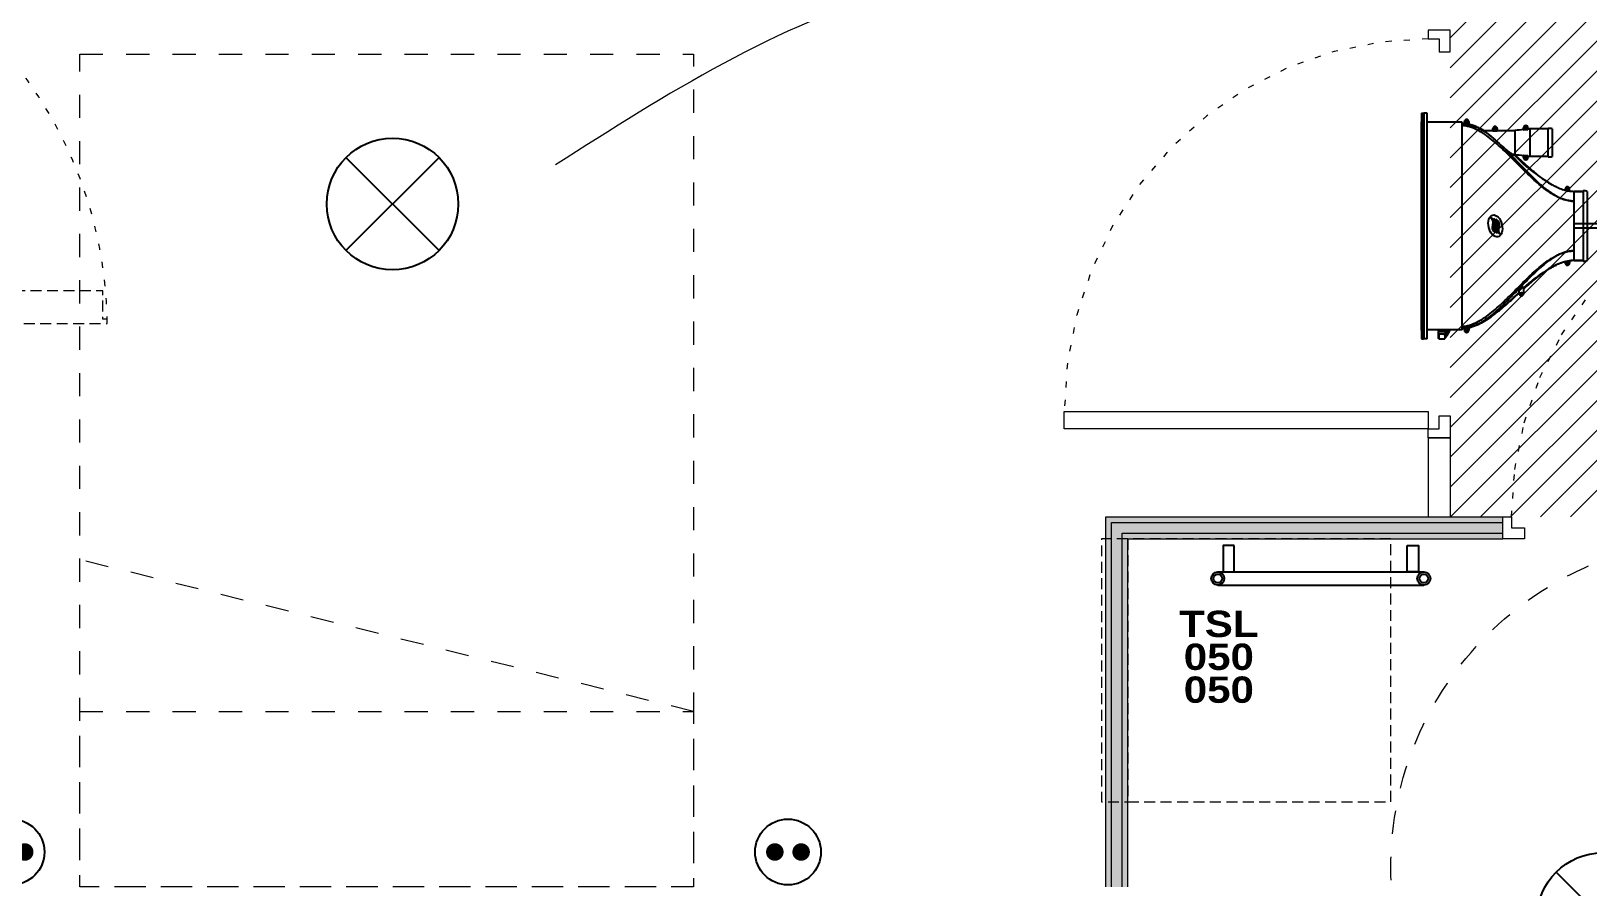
# Model space of a CAD drawing. Header units: centimetres. Extents: x 2666 to 9670, y 1889 to 5633.
# Drawn here: x 3625.8 to 3980.9, y 3542.4 to 3737.6 of the extents above; entities that cross this region are included whole.
import ezdxf

# ---------------------------------------------------------------- set-up
doc = ezdxf.new("R2010")
doc.units = ezdxf.units.CM
doc.header["$LTSCALE"] = 12.7
for name, pattern in [('Style de ligne -11', [0.694444, 0.41656, -0.277884]), ('Style de ligne -12', [0.328084, 0.109361, -0.218723]), ('Style de ligne -13', [0.295276, 0.19685, -0.098425]), ('Style de ligne -18', [0.328084, 0.109361, -0.218723]), ('Style de ligne -5', [0.41656, 0.13885, -0.27771]), ('VW-01', [0.83312, 0.41656, -0.41656])]:
    doc.linetypes.add(name, pattern=pattern)
for name, color, linetype, lineweight in [('B Faux plafonds-1', 7, 'Continuous', 5), ('B GÈnÈral', 7, 'Continuous', 5), ('B Général', 7, 'Continuous', 5), ('C ANNOTATIONS-PMR', 7, 'Style de ligne -5', 5), ('C ANNOTATIONS-prestations', 7, 'Continuous', 5), ('F REMPLISSAGE-vert clair', 7, 'Continuous', 13), ('F REMPLISSAGE-vert clair-1', 7, 'Continuous', 5), ('F REMPLISSAGE-vert foncÈ', 7, 'Continuous', 5), ('F REMPLISSAGE-vert foncé', 7, 'Continuous', 13), ('prlm-ELEC-CFO', 1, 'Continuous', 25)]:
    doc.layers.add(name, color=color, linetype=linetype, lineweight=lineweight)
doc.layers.add('prlm-CHAUFF', color=4, linetype='Continuous')
doc.layers.add('prlm-CHAUFF-CONV', color=20, linetype='Continuous')
doc.styles.add('Eurostile', font='')
doc.styles.add('Eurostile (bold)', font='')
doc.styles.add('Eurostile (italic)', font='')
doc.styles.add('prlm-chauff-rad', font='ariblk.ttf', dxfattribs={"height": 12})
doc.styles.get('Eurostile').set_extended_font_data('Eurostile')
doc.styles.get('Eurostile (bold)').set_extended_font_data('Eurostile', bold=True)
doc.styles.get('Eurostile (italic)').set_extended_font_data('Eurostile', italic=True)

# ---------------------------------------------------------------- blocks, each defined once
blk = doc.blocks.new('PF 100.208 + VR')
at = {"layer": 'B Général', "color": 7, "linetype": 'Continuous', "lineweight": 13}
for p, q in [((-50, 7), (-50, 17)), ((50, 7), (50, 17))]:
    blk.add_line(p, q, dxfattribs=at)
at = {"layer": 'B Général'}
blk.add_line((45, 9), (-45, 9), dxfattribs=at)
at = {"layer": 'B Général', "color": 7, "linetype": 'Continuous', "lineweight": 35}
for p, q in [((-50, 7), (-50, -9)), ((50, 7), (50, -9))]:
    blk.add_line(p, q, dxfattribs=at)
at = {"layer": 'B Général', "color": 7, "linetype": 'Style de ligne -13', "lineweight": 5, "flags": 128}
blk.add_lwpolyline([(47.5, 113.27), (46.5, 113.27), (46.5, 112.27), (40, 112.27), (40, 18.5), (46.5, 18.5), (46.5, 17.5), (47.5, 17.5)], close=True, dxfattribs=at)
at = {"layer": 'B Général', "color": 7, "linetype": 'Continuous', "lineweight": 5, "flags": 128}
for points in [[(-39, 15.5), (-41.5, 15.5), (-41.5, 13), (-39, 13), (-39, 10.5), (-45.5, 10.5), (-45.5, 17), (-46.5, 17), (-46.5, 18), (-39, 18)], [(39, 15.5), (41.5, 15.5), (41.5, 13), (39, 13), (39, 10.5), (45.5, 10.5), (45.5, 17), (46.5, 17), (46.5, 18), (39, 18)]]:
    blk.add_lwpolyline(points, close=True, dxfattribs=at)
at = {"layer": 'B Général', "lineweight": 5, "flags": 128}
for points in [[(-41, 18), (41, 18), (41, 15.5), (-41, 15.5)], [(-43, 10.5), (-43, 9), (-50, 9), (-50, 17), (-45.5, 17), (-45.5, 10.5)], [(-43.5, 15.5), (43.5, 15.5), (43.5, 13), (-43.5, 13)], [(43, 10.5), (43, 9), (50, 9), (50, 17), (45.5, 17), (45.5, 10.5)], [(-41, 13), (41, 13), (41, 10.5), (-41, 10.5)]]:
    blk.add_lwpolyline(points, close=True, dxfattribs=at)
at = {"layer": 'B Général', "color": 7, "linetype": 'Style de ligne -11', "lineweight": 5, "flags": 128}
blk.add_lwpolyline([(-50, 9), (50, 9), (50, -11), (-50, -11)], close=True, dxfattribs=at)
at = {"layer": 'B Général', "lineweight": 13, "flags": 128}
blk.add_lwpolyline([(-50, -9), (-50, -17), (50, -17), (50, -9)], dxfattribs=at)
at = {"layer": 'B Général'}
blk.add_circle((47, 17.5), 0.5, dxfattribs=at)
at = {"layer": 'B Général', "color": 7, "linetype": 'Style de ligne -12', "lineweight": 5}
blk.add_arc((48.78, 15.78), 97.5, 90.8973, 179.2823, dxfattribs=at)
at = {"layer": 'B Général', "insert": (-21.61, 2.65), "char_height": 7.059, "attachment_point": 1, "rotation": 360, "line_spacing_factor": 0.894142, "style": 'Eurostile'}
blk.add_mtext('PF + VR', dxfattribs=at)
at = {"layer": 'C ANNOTATIONS-prestations', "attachment_point": 1, "rotation": 360, "line_spacing_factor": 0.894142}
for s, insert, char_height, style in [('4', (-41.15, -4.77), 9.41, 'Eurostile (bold)'), ('100x208', (-21.61, -7.83), 7.059, 'Eurostile')]:
    blk.add_mtext(s, dxfattribs=dict(at, insert=insert, char_height=char_height, style=style))
blk = doc.blocks.new('xi.PTCE')
at = {"layer": 'prlm-ELEC-CFO', "color": 0}
for points in [[(-10.61, 10.61), (10.61, -10.61)], [(10.61, 10.61), (-10.61, -10.61)]]:
    blk.add_lwpolyline(points, dxfattribs=at)
at = {"layer": 'prlm-ELEC-CFO', "color": 0, "linetype": 'ByBlock'}
blk.add_circle((0, 0), 15, dxfattribs=at)
blk = doc.blocks.new('xi.PC')
at = {"color": 0, "lineweight": 5}
blk.add_wipeout([(-7.5, -7.5), (7.5, -7.5), (7.5, 7.5), (-7.5, 7.5)], dxfattribs=at).dxf.layer = 'prlm-ELEC-CFO'
at = {"layer": 'prlm-ELEC-CFO', "color": 0, "linetype": 'ByBlock', "lineweight": 5, "const_width": 2}
for points in [[(-4, 0, 1), (-2, 0, 1)], [(2, 0, 1), (4, 0, 1)]]:
    blk.add_lwpolyline(points, format="xyb", close=True, dxfattribs=at)
at = {"layer": 'prlm-ELEC-CFO', "color": 0, "linetype": 'ByBlock', "lineweight": -2}
blk.add_circle((0, 0), 7.5, dxfattribs=at)
blk = doc.blocks.new('xi.TSL-050-050')
at = {"layer": 'prlm-CHAUFF-CONV', "linetype": 'ByBlock', "lineweight": -2}
h = blk.add_hatch(color=0, dxfattribs=at)
edge = h.paths.add_edge_path()
edge.add_arc((-23.5, 7.5), 1.5, 0, 360)
edge = h.paths.add_edge_path(flags=17)
edge.add_arc((-23.5, 7.5), 1, 0, 360)
edge = h.paths.add_edge_path()
edge.add_arc((23.5, 7.5), 1.5, 0, 360)
edge = h.paths.add_edge_path(flags=17)
edge.add_arc((23.5, 7.5), 1, 0, 360)
at = {"layer": 'prlm-CHAUFF-CONV', "color": 0, "linetype": 'ByBlock', "lineweight": -2, "flags": 128}
for points in [[(23.5, 9), (-23.5, 9)], [(23.5, 6), (-23.5, 6)]]:
    blk.add_lwpolyline(points, dxfattribs=at)
at = {"layer": 'prlm-CHAUFF-CONV', "color": 0, "linetype": 'ByBlock', "lineweight": -2}
for points in [[(-19.73, 0), (-22.27, 0), (-22.27, 6), (-19.73, 6)], [(19.73, 0), (22.27, 0), (22.27, 6), (19.73, 6)]]:
    blk.add_lwpolyline(points, close=True, dxfattribs=at)
for centre, radius in [((-23.5, 7.5), 1.5), ((-23.5, 7.5), 1), ((23.5, 7.5), 1.5), ((23.5, 7.5), 1)]:
    blk.add_circle(centre, radius, dxfattribs=at)
blk = doc.blocks.new('Rond 150_PMR')
at = {"layer": 'B Général', "color": 154, "linetype": 'VW-01', "lineweight": 5, "true_color": 0x0053a6}
blk.add_circle((0, 0), 75, dxfattribs=at)
at = {"layer": 'B Général', "color": 154, "true_color": 0x0053a6, "insert": (-61.5, 0), "char_height": 7.059, "attachment_point": 5, "rotation": 90, "line_spacing_factor": 0.894142, "style": 'Eurostile (italic)'}
blk.add_mtext('Ø 150 PMR', dxfattribs=at)
blk = doc.blocks.new('Lave Linge')
at = {"layer": 'B Général', "color": 7, "linetype": 'Style de ligne -13', "lineweight": 5, "flags": 128}
blk.add_lwpolyline([(-29.47, 30), (-29.47, 36), (30.53, 36), (30.53, 30)], dxfattribs=at)
blk.add_lwpolyline([(-29.47, 30), (30.53, 30), (30.53, -30), (-29.47, -30)], close=True, dxfattribs=at)
at = {"layer": 'B Général', "color": 7, "insert": (0, 0), "char_height": 7.059, "attachment_point": 5, "line_spacing_factor": 0.894142, "style": 'Eurostile'}
blk.add_mtext('LL', dxfattribs=at)
blk = doc.blocks.new('Groupe-9-1')
at = {"layer": 'B Général', "color": 7, "linetype": 'VW-01', "lineweight": 5}
blk.add_line((70, -114.99), (-70, -80.35), dxfattribs=at)
at = {"layer": 'B Général', "linetype": 'VW-01', "flags": 128}
for points in [[(-70, 35), (70, 35), (70, -155), (-70, -155)], [(-70, -114.99), (70, -114.99), (70, -155), (-70, -155)]]:
    blk.add_lwpolyline(points, close=True, dxfattribs=at)

msp = doc.modelspace()

# ---------------------------------------------------------------- hatches: boundary and pattern name
at = {"layer": 'B Faux plafonds-1', "linetype": 'Continuous', "lineweight": 5, "true_color": 0xaaaaaa}
h = msp.add_hatch(dxfattribs=at)
h.set_pattern_fill('F_P__SOFFITE', color=253, style=0, pattern_type=2)
h.set_pattern_definition([(45, (3868.3056, 3832.6527), (-3.52778, 3.30729), [])])
h.paths.add_polyline_path([(4069.44, 3783.39), (4104.44, 3783.39), (4104.44, 3852.49), (4189.44, 3852.49), (4189.44, 3626.8), (3949.44, 3626.8), (3949.44, 3852.39), (4069.46, 3852.39)])

# ---------------------------------------------------------------- linework, layer by layer
at = {"layer": 'B GÈnÈral', "color": 9, "linetype": 'Continuous', "true_color": 0xc0dcc0}
for points in [[(3875.92, 3621.8), (3870.92, 3626.8), (3961.44, 3621.8), (3961.44, 3626.8)], [(3875.92, 3542.39), (3870.92, 3542.39), (3875.92, 3621.8), (3870.92, 3626.8)]]:
    msp.add_solid(points, dxfattribs=at)
at = {"layer": 'B Général', "linetype": 'Style de ligne -18', "lineweight": 5}
for p, q in [((3974.83, 3668.3), (3981.01, 3677.33)), ((3969.91, 3658.56), (3974.83, 3668.3)), ((3966.34, 3648.28), (3969.91, 3658.56)), ((3964.17, 3637.63), (3966.34, 3648.28)), ((3963.44, 3626.8), (3964.17, 3637.63))]:
    msp.add_line(p, q, dxfattribs=at)
at = {"layer": 'B Général', "color": 7, "linetype": 'Continuous', "lineweight": 13}
for p, q in [((3944.44, 3644.85), (3944.44, 3626.8)), ((3949.44, 3644.85), (3949.44, 3626.8))]:
    msp.add_line(p, q, dxfattribs=at)
at = {"layer": 'B Général', "color": 7, "linetype": 'Continuous', "lineweight": 5}
for p, q in [((3944.44, 3644.85), (3944.44, 3626.8)), ((3944.44, 3644.85), (3949.44, 3644.85)), ((3949.44, 3644.85), (3949.44, 3626.8))]:
    msp.add_line(p, q, dxfattribs=at)
at = {"layer": 'B Général', "color": 98, "linetype": 'Continuous', "lineweight": 13, "true_color": 0x004400}
for p, q in [((3870.92, 3626.8), (3944.44, 3626.8)), ((3870.92, 3542.39), (3870.92, 3626.8)), ((3949.44, 3626.8), (3961.44, 3626.8)), ((3961.44, 3621.8), (3961.44, 3626.8)), ((3875.92, 3621.8), (3961.44, 3621.8)), ((3875.92, 3542.39), (3875.92, 3621.8))]:
    msp.add_line(p, q, dxfattribs=at)
at = {"layer": 'B Général', "linetype": 'Style de ligne -18', "lineweight": 5, "flags": 128}
msp.add_lwpolyline([(3944.44, 3735.85), (3933.61, 3735.12), (3922.96, 3732.95), (3912.68, 3729.38), (3902.94, 3724.46), (3893.92, 3718.28), (3885.75, 3710.95), (3878.59, 3702.59), (3872.56, 3693.35), (3867.76, 3683.37), (3864.27, 3672.85), (3862.15, 3661.94), (3861.44, 3650.85)], dxfattribs=at)
at = {"layer": 'B Général', "color": 7, "linetype": 'Continuous', "lineweight": 5, "flags": 128}
for points in [[(3944.44, 3737.85), (3944.44, 3735.85), (3946.94, 3735.85), (3946.94, 3732.85), (3949.44, 3732.85), (3949.44, 3737.85), (3949.44, 3737.85), (3949.44, 3737.85), (3945.16, 3737.85), (3945.16, 3737.85)], [(3944.44, 3644.85), (3944.44, 3646.85), (3946.94, 3646.85), (3946.94, 3649.85), (3949.44, 3649.85), (3949.44, 3644.85)], [(3961.44, 3626.8), (3963.44, 3626.8), (3963.44, 3624.3), (3966.44, 3624.3), (3966.44, 3621.8), (3961.44, 3621.8), (3961.44, 3621.8), (3961.44, 3621.8), (3961.44, 3626.09), (3961.44, 3626.09)]]:
    msp.add_lwpolyline(points, close=True, dxfattribs=at)
at = {"layer": 'B Général', "flags": 128}
msp.add_lwpolyline([(3944.44, 3646.85), (3861.44, 3646.85), (3861.44, 3650.85), (3944.44, 3650.85)], close=True, dxfattribs=at)
at = {"layer": 'F REMPLISSAGE-vert clair'}
for p, q in [((3872.22, 3625.5), (3961.44, 3625.5)), ((3872.22, 3542.39), (3872.22, 3625.5)), ((3874.62, 3623.1), (3961.44, 3623.1)), ((3874.62, 3542.39), (3874.62, 3623.1))]:
    msp.add_line(p, q, dxfattribs=at)
at = {"layer": 'F REMPLISSAGE-vert clair-1', "color": 9, "linetype": 'Continuous', "true_color": 0xc0dcc0}
for points in [[(3872.22, 3625.5), (3874.62, 3623.1), (3961.44, 3625.5), (3961.44, 3623.1)], [(3872.22, 3542.39), (3874.62, 3542.39), (3872.22, 3625.5), (3874.62, 3623.1)]]:
    msp.add_solid(points, dxfattribs=at)
at = {"layer": 'F REMPLISSAGE-vert foncÈ', "color": 54, "linetype": 'Continuous', "true_color": 0x99aa00}
for points in [[(3870.92, 3626.8), (3872.22, 3625.5), (3961.44, 3626.8), (3961.44, 3625.5)], [(3870.92, 3542.39), (3872.22, 3542.39), (3870.92, 3626.8), (3872.22, 3625.5)], [(3874.62, 3623.1), (3875.92, 3621.8), (3961.44, 3623.1), (3961.44, 3621.8)], [(3874.62, 3542.39), (3875.92, 3542.39), (3874.62, 3623.1), (3875.92, 3621.8)]]:
    msp.add_solid(points, dxfattribs=at)
at = {"layer": 'F REMPLISSAGE-vert foncé', "color": 98, "linetype": 'Continuous', "lineweight": 13, "true_color": 0x004400}
for p, q in [((3870.92, 3626.8), (3961.44, 3626.8)), ((3870.92, 3542.39), (3870.92, 3626.8)), ((3875.92, 3621.8), (3961.44, 3621.8)), ((3875.92, 3542.39), (3875.92, 3621.8))]:
    msp.add_line(p, q, dxfattribs=at)
at = {"layer": 'F REMPLISSAGE-vert foncé'}
for p, q in [((3872.22, 3625.5), (3961.44, 3625.5)), ((3872.22, 3542.39), (3872.22, 3625.5)), ((3874.62, 3623.1), (3961.44, 3623.1)), ((3874.62, 3542.39), (3874.62, 3623.1))]:
    msp.add_line(p, q, dxfattribs=at)
at = {"layer": 'prlm-CHAUFF', "ltscale": 50}
for p, q in [((3942.9, 3718.91), (3943.39, 3718.91)), ((3942.9, 3718.91), (3942.9, 3667.41)), ((3943.39, 3667.41), (3943.39, 3718.91)), ((3943.39, 3718.91), (3943.47, 3718.91)), ((3944.2, 3718.91), (3943.47, 3718.91)), ((3943.47, 3718.91), (3943.47, 3667.41)), ((3944.2, 3667.41), (3944.2, 3718.91)), ((3942.9, 3716.91), (3942.9, 3669.41)), ((3942.9, 3716.91), (3942.91, 3716.91)), ((3942.91, 3716.89), (3942.9, 3716.91)), ((3942.91, 3669.41), (3942.91, 3716.91)), ((3942.92, 3716.91), (3942.92, 3669.41)), ((3942.92, 3716.91), (3942.94, 3716.91)), ((3942.94, 3716.85), (3942.92, 3716.91)), ((3942.94, 3669.41), (3942.94, 3716.91)), ((3942.97, 3716.91), (3942.97, 3669.41)), ((3942.97, 3716.91), (3943.01, 3716.91)), ((3943.01, 3716.8), (3942.97, 3716.91)), ((3943.01, 3669.41), (3943.01, 3716.91)), ((3943.04, 3716.91), (3943.04, 3669.41)), ((3943.04, 3716.91), (3943.09, 3716.91)), ((3943.09, 3716.76), (3943.04, 3716.91)), ((3943.09, 3669.41), (3943.09, 3716.91)), ((3943.14, 3716.91), (3943.14, 3669.41)), ((3943.14, 3716.91), (3943.21, 3716.91)), ((3943.21, 3716.71), (3943.14, 3716.91)), ((3943.21, 3669.41), (3943.21, 3716.91)), ((3952.2, 3716.86), (3944.2, 3716.86)), ((3952.2, 3669.46), (3952.2, 3716.86)), ((3952.62, 3716.52), (3952.7, 3716.52)), ((3952.7, 3716.52), (3952.7, 3716.96)), ((3953.05, 3716.91), (3953.05, 3717.01)), ((3953.05, 3717.01), (3953.15, 3717.01)), ((3953.15, 3716.91), (3953.05, 3716.91)), ((3953.15, 3717.12), (3953.25, 3717.12)), ((3953.15, 3717.01), (3953.15, 3717.12)), ((3953.15, 3716.81), (3953.15, 3716.91)), ((3953.25, 3716.81), (3953.15, 3716.81)), ((3953.25, 3717.12), (3953.25, 3717.01)), ((3953.25, 3717.01), (3953.36, 3717.01)), ((3953.36, 3716.91), (3953.25, 3716.91)), ((3953.25, 3716.91), (3953.25, 3716.81)), ((3953.36, 3717.01), (3953.36, 3716.91)), ((3953.7, 3716.96), (3953.7, 3716.35)), ((3957.08, 3714.96), (3959.2, 3714.96)), ((3957.08, 3714.96), (3959.2, 3714.96)), ((3959.2, 3714.81), (3959.2, 3715.36)), ((3960.2, 3714.81), (3959.2, 3714.81)), ((3959.55, 3715.41), (3959.65, 3715.41)), ((3959.55, 3715.31), (3959.55, 3715.41)), ((3959.65, 3715.31), (3959.55, 3715.31)), ((3959.65, 3715.52), (3959.75, 3715.52)), ((3959.65, 3715.41), (3959.65, 3715.52)), ((3959.65, 3715.21), (3959.65, 3715.31)), ((3959.75, 3715.21), (3959.65, 3715.21)), ((3959.75, 3715.52), (3959.75, 3715.41)), ((3959.75, 3715.41), (3959.86, 3715.41)), ((3959.86, 3715.31), (3959.75, 3715.31)), ((3959.75, 3715.31), (3959.75, 3715.21)), ((3959.86, 3715.41), (3959.86, 3715.31)), ((3960.2, 3715.36), (3960.2, 3714.81)), ((3960.2, 3714.96), (3964.2, 3714.96)), ((3960.2, 3714.96), (3964.2, 3714.96)), ((3964.2, 3714.96), (3964.2, 3709.36)), ((3966.2, 3715.01), (3966.2, 3715.56)), ((3966.26, 3715.01), (3966.2, 3715.01)), ((3967.2, 3715.13), (3966.26, 3715.01)), ((3966.55, 3715.51), (3966.55, 3715.61)), ((3966.55, 3715.61), (3966.65, 3715.61)), ((3966.65, 3715.51), (3966.55, 3715.51)), ((3966.65, 3715.72), (3966.75, 3715.72)), ((3966.65, 3715.61), (3966.65, 3715.72)), ((3966.65, 3715.41), (3966.65, 3715.51)), ((3966.75, 3715.41), (3966.65, 3715.41)), ((3966.75, 3715.72), (3966.75, 3715.61)), ((3966.75, 3715.61), (3966.86, 3715.61)), ((3966.75, 3715.51), (3966.75, 3715.41)), ((3966.86, 3715.51), (3966.75, 3715.51)), ((3966.86, 3715.61), (3966.86, 3715.51)), ((3967.2, 3715.56), (3967.2, 3715.13)), ((3967.7, 3709.01), (3967.7, 3715.31)), ((3971.8, 3715.31), (3967.7, 3715.31)), ((3971.8, 3715.31), (3967.7, 3715.31)), ((3971.8, 3708.91), (3971.8, 3715.41)), ((3972.7, 3715.31), (3972.7, 3709.01)), ((3964.05, 3709.36), (3964.2, 3709.36)), ((3964.05, 3709.36), (3966.2, 3707.29)), ((3966.2, 3707.29), (3964.05, 3709.36)), ((3964.05, 3709.36), (3964.2, 3709.36)), ((3966.2, 3709.31), (3966.26, 3709.31)), ((3966.2, 3708.76), (3966.2, 3709.31)), ((3966.26, 3709.31), (3967.2, 3709.2)), ((3966.55, 3708.71), (3966.55, 3708.81)), ((3966.55, 3708.81), (3966.65, 3708.81)), ((3966.65, 3708.71), (3966.55, 3708.71)), ((3966.65, 3708.92), (3966.75, 3708.92)), ((3966.65, 3708.81), (3966.65, 3708.92)), ((3966.65, 3708.61), (3966.65, 3708.71)), ((3966.75, 3708.61), (3966.65, 3708.61)), ((3966.75, 3708.92), (3966.75, 3708.81)), ((3966.75, 3708.81), (3966.86, 3708.81)), ((3966.86, 3708.71), (3966.75, 3708.71)), ((3966.75, 3708.71), (3966.75, 3708.61)), ((3966.86, 3708.81), (3966.86, 3708.71)), ((3967.2, 3709.2), (3967.2, 3708.76)), ((3971.8, 3709.01), (3967.7, 3709.01)), ((3971.8, 3709.01), (3967.7, 3709.01)), ((3972.68, 3702.57), (3972.68, 3702.57)), ((3975.7, 3701.62), (3975.7, 3701.32)), ((3975.7, 3701.32), (3976.38, 3701.12)), ((3976.05, 3701.57), (3976.05, 3701.67)), ((3976.05, 3701.67), (3976.15, 3701.67)), ((3976.15, 3701.57), (3976.05, 3701.57)), ((3976.15, 3701.78), (3976.25, 3701.78)), ((3976.15, 3701.67), (3976.15, 3701.78)), ((3976.15, 3701.46), (3976.15, 3701.57)), ((3976.25, 3701.46), (3976.15, 3701.46)), ((3976.25, 3701.78), (3976.25, 3701.67)), ((3976.25, 3701.67), (3976.36, 3701.67)), ((3976.25, 3701.57), (3976.25, 3701.46)), ((3976.36, 3701.57), (3976.25, 3701.57)), ((3976.36, 3701.67), (3976.36, 3701.57)), ((3976.7, 3701.07), (3976.38, 3701.12)), ((3976.7, 3701.07), (3976.7, 3701.62)), ((3977.7, 3698.83), (3977.7, 3701.06)), ((3979.8, 3701.06), (3977.7, 3701.06)), ((3977.7, 3701.06), (3979.8, 3701.06)), ((3979.8, 3701.16), (3979.8, 3685.16)), ((3980.7, 3701.06), (3980.7, 3685.26)), ((3977.7, 3687.49), (3977.7, 3698.83)), ((4056.64, 3693.66), (3977.7, 3693.66)), ((4056.22, 3692.66), (3977.7, 3692.66)), ((3976.38, 3685.21), (3976.7, 3685.26)), ((3976.7, 3685.26), (3976.7, 3684.7)), ((3977.7, 3685.26), (3977.7, 3687.49)), ((3979.8, 3685.26), (3977.7, 3685.26)), ((3977.7, 3685.26), (3979.8, 3685.26)), ((3972.68, 3683.76), (3972.68, 3683.78)), ((3973.22, 3684.04), (3973.22, 3684.08)), ((3975.7, 3685), (3976.38, 3685.21)), ((3975.7, 3684.7), (3975.7, 3685)), ((3976.05, 3684.65), (3976.05, 3684.75)), ((3976.05, 3684.75), (3976.15, 3684.75)), ((3976.15, 3684.65), (3976.05, 3684.65)), ((3976.15, 3684.86), (3976.25, 3684.86)), ((3976.15, 3684.75), (3976.15, 3684.86)), ((3976.15, 3684.55), (3976.15, 3684.65)), ((3976.25, 3684.55), (3976.15, 3684.55)), ((3976.25, 3684.86), (3976.25, 3684.75)), ((3976.25, 3684.75), (3976.36, 3684.75)), ((3976.25, 3684.65), (3976.25, 3684.55)), ((3976.36, 3684.65), (3976.25, 3684.65)), ((3976.36, 3684.75), (3976.36, 3684.65)), ((3965.2, 3678.34), (3966.2, 3679.34)), ((3965.2, 3677.72), (3965.2, 3678.34)), ((3966.2, 3679.34), (3966.2, 3677.72)), ((3965.55, 3677.67), (3965.55, 3677.77)), ((3965.55, 3677.77), (3965.65, 3677.77)), ((3965.65, 3677.67), (3965.55, 3677.67)), ((3965.65, 3677.88), (3965.75, 3677.88)), ((3965.65, 3677.77), (3965.65, 3677.88)), ((3965.65, 3677.57), (3965.65, 3677.67)), ((3965.75, 3677.57), (3965.65, 3677.57)), ((3965.75, 3677.88), (3965.75, 3677.77)), ((3965.75, 3677.77), (3965.86, 3677.77)), ((3965.86, 3677.67), (3965.75, 3677.67)), ((3965.75, 3677.67), (3965.75, 3677.57)), ((3965.86, 3677.77), (3965.86, 3677.67)), ((3942.9, 3669.41), (3942.91, 3669.43)), ((3942.91, 3669.41), (3942.9, 3669.41)), ((3942.92, 3669.41), (3942.94, 3669.48)), ((3942.94, 3669.41), (3942.92, 3669.41)), ((3942.97, 3669.41), (3943.01, 3669.52)), ((3943.01, 3669.41), (3942.97, 3669.41)), ((3943.04, 3669.41), (3943.09, 3669.57)), ((3943.09, 3669.41), (3943.04, 3669.41)), ((3943.14, 3669.41), (3943.21, 3669.61)), ((3943.21, 3669.41), (3943.14, 3669.41)), ((3952.2, 3669.46), (3944.2, 3669.46)), ((3946.8, 3669.37), (3946.71, 3669.28)), ((3946.71, 3669.28), (3946.8, 3669.19)), ((3946.8, 3669.12), (3946.71, 3669.03)), ((3946.71, 3669.03), (3946.8, 3668.94)), ((3946.77, 3668.98), (3946.71, 3668.93)), ((3946.71, 3668.93), (3946.78, 3668.86)), ((3946.8, 3668.89), (3946.71, 3668.8)), ((3946.71, 3668.8), (3946.8, 3668.71)), ((3946.77, 3668.74), (3946.71, 3668.68)), ((3946.71, 3668.68), (3946.79, 3668.61)), ((3946.8, 3668.62), (3946.71, 3668.53)), ((3946.71, 3668.53), (3946.8, 3668.44)), ((3946.78, 3668.46), (3946.71, 3668.39)), ((3946.8, 3668.44), (3946.71, 3668.35)), ((3946.71, 3668.39), (3946.74, 3668.37)), ((3946.71, 3668.35), (3946.8, 3668.26)), ((3946.8, 3668.26), (3946.71, 3668.18)), ((3946.71, 3668.18), (3946.8, 3668.09)), ((3946.75, 3668.15), (3946.71, 3668.11)), ((3946.79, 3668.11), (3946.71, 3668.03)), ((3946.71, 3668.11), (3946.75, 3668.07)), ((3946.71, 3668.03), (3946.8, 3667.94)), ((3946.78, 3667.97), (3946.71, 3667.91)), ((3946.71, 3667.91), (3946.8, 3667.82)), ((3946.73, 3667.89), (3946.71, 3667.87)), ((3946.71, 3667.87), (3946.75, 3667.84)), ((3946.77, 3667.86), (3946.71, 3667.8)), ((3946.71, 3667.8), (3946.8, 3667.71)), ((3946.76, 3667.76), (3946.71, 3667.72)), ((3946.71, 3667.72), (3946.8, 3667.63)), ((3946.74, 3667.69), (3946.71, 3667.65)), ((3946.71, 3667.65), (3946.8, 3667.56)), ((3946.73, 3667.63), (3946.71, 3667.61)), ((3946.71, 3667.61), (3946.8, 3667.52)), ((3946.77, 3669.46), (3946.8, 3669.43)), ((3946.8, 3669.46), (3946.8, 3669.1)), ((3946.8, 3669.1), (3948.62, 3669.1)), ((3946.8, 3668.53), (3946.8, 3669.1)), ((3946.8, 3668.53), (3946.8, 3668.52)), ((3946.8, 3667.5), (3946.8, 3668.53)), ((3946.8, 3668.52), (3948.24, 3668.52)), ((3946.85, 3668.45), (3946.8, 3668.52)), ((3946.8, 3667.5), (3946.8, 3667.5)), ((3946.85, 3667.45), (3946.8, 3667.5)), ((3946.85, 3668.45), (3946.85, 3667.45)), ((3948.22, 3668.45), (3946.85, 3668.45)), ((3948.24, 3668.52), (3948.22, 3668.45)), ((3948.24, 3668.52), (3948.62, 3669.1)), ((3948.44, 3668.63), (3948.66, 3668.96)), ((3948.66, 3668.11), (3948.44, 3667.77)), ((3948.45, 3668.15), (3948.64, 3668.15)), ((3948.63, 3668.14), (3948.45, 3668.14)), ((3948.46, 3667.88), (3948.63, 3668.14)), ((3948.99, 3668.75), (3948.53, 3668.75)), ((3948.56, 3668.81), (3949.06, 3668.81)), ((3948.62, 3669.1), (3948.86, 3669.46)), ((3948.63, 3668.14), (3948.64, 3668.15)), ((3948.66, 3668.11), (3948.63, 3668.14)), ((3948.64, 3668.15), (3948.99, 3668.75)), ((3948.67, 3668.12), (3948.64, 3668.15)), ((3948.66, 3668.96), (3948.67, 3668.98)), ((3948.67, 3668.12), (3948.66, 3668.11)), ((3948.67, 3668.98), (3949.01, 3669.46)), ((3949.03, 3668.73), (3948.67, 3668.12)), ((3948.99, 3668.75), (3949.03, 3668.73)), ((3949.06, 3668.81), (3949.05, 3668.81)), ((3949.06, 3668.81), (3949.1, 3668.83)), ((3952.62, 3669.8), (3952.7, 3669.8)), ((3952.7, 3669.36), (3952.7, 3669.81)), ((3953.05, 3669.31), (3953.05, 3669.41)), ((3953.05, 3669.41), (3953.15, 3669.41)), ((3953.15, 3669.31), (3953.05, 3669.31)), ((3953.15, 3669.52), (3953.25, 3669.52)), ((3953.15, 3669.41), (3953.15, 3669.52)), ((3953.15, 3669.21), (3953.15, 3669.31)), ((3953.25, 3669.21), (3953.15, 3669.21)), ((3953.25, 3669.52), (3953.25, 3669.41)), ((3953.25, 3669.41), (3953.36, 3669.41)), ((3953.36, 3669.31), (3953.25, 3669.31)), ((3953.25, 3669.31), (3953.25, 3669.21)), ((3953.36, 3669.41), (3953.36, 3669.31)), ((3953.7, 3669.98), (3953.7, 3669.36)), ((3942.9, 3667.41), (3943.39, 3667.41)), ((3943.47, 3667.41), (3943.39, 3667.41)), ((3944.2, 3667.41), (3943.47, 3667.41)), ((3946.85, 3667.45), (3948.22, 3667.45))]:
    msp.add_line(p, q, dxfattribs=at)
for centre, radius in [((3953.2, 3716.96), 0.3), ((3953.2, 3716.96), 0.25), ((3959.7, 3715.36), 0.3), ((3959.7, 3715.36), 0.25), ((3966.7, 3715.56), 0.3), ((3966.7, 3715.56), 0.25), ((3966.7, 3708.76), 0.3), ((3966.7, 3708.76), 0.25), ((3976.2, 3701.62), 0.3), ((3976.2, 3701.62), 0.25), ((3976.2, 3684.7), 0.3), ((3976.2, 3684.7), 0.25), ((3965.7, 3677.72), 0.3), ((3965.7, 3677.72), 0.25), ((3953.2, 3669.36), 0.3), ((3953.2, 3669.36), 0.25)]:
    msp.add_circle(centre, radius, dxfattribs=at)
for centre, radius, start, end in [((3953.2, 3716.96), 0.5, 0, 180), ((3950.84, 3704.58), 12.12, 73.7263, 76.3852), ((3943.43, 3695.65), 23.65, 46.4099, 54.7501), ((3959.7, 3715.36), 0.5, 0, 180), ((3966.7, 3715.56), 0.5, 0, 180), ((3972.04, 3713.43), 2, 70.5755, 96.7441), ((3972.04, 3713.43), 2, 70.5755, 96.7441), ((3984.25, 3737.91), 35.1, 225.7111, 229.5265), ((3966.7, 3708.76), 0.5, 180, 0), ((3974.3, 3715.67), 11.66, 225.9701, 230.4245), ((3974.53, 3715.92), 11.99, 226.0326, 230.3619), ((3992.27, 3736.3), 39, 229.3887, 239.86), ((3992.26, 3736.3), 39, 229.3887, 239.8601), ((3972.04, 3710.9), 2, 263.2559, 289.4245), ((3972.04, 3710.9), 2, 263.2559, 289.4245), ((3982.37, 3720.08), 20.01, 241.0483, 242.7983), ((3982.37, 3720.08), 20.01, 241.0482, 242.7982), ((3978.67, 3712.68), 11.74, 242.3321, 255.441), ((3978.53, 3712.32), 11.35, 242.1374, 255.6929), ((3976.2, 3701.62), 0.5, 0, 180), ((3977.71, 3708.83), 7.77, 262.5456, 269.9423), ((3977.71, 3708.88), 7.82, 262.5763, 269.9264), ((3977.69, 3708.23), 7.17, 262.0923, 263.5448), ((3977.69, 3708.23), 7.17, 263.9053, 270.1157), ((3980.04, 3699.18), 2, 70.5755, 96.7441), ((3980.04, 3699.18), 2, 70.5755, 96.7441), ((3977.69, 3678.05), 7.25, 89.9215, 97.8382), ((3977.71, 3677.49), 7.77, 90.0577, 97.4544), ((3977.71, 3677.44), 7.82, 90.0736, 97.4237), ((3980.04, 3687.15), 2, 263.2559, 289.4245), ((3980.04, 3687.15), 2, 263.2559, 289.4245), ((3992.26, 3650.03), 39, 120.1399, 130.6113), ((3992.27, 3650.03), 39, 122.5506, 130.6113), ((3979.18, 3672.06), 13.43, 102.9954, 126.0824), ((3982.37, 3666.24), 20.01, 117.2018, 118.9518), ((3978.53, 3674.01), 11.35, 104.4106, 117.8626), ((3976.2, 3684.7), 0.5, 180, 0), ((3974.3, 3670.65), 11.66, 129.5755, 134.0299), ((3974.53, 3670.4), 11.99, 129.6381, 133.9674), ((3965.7, 3677.72), 0.5, 180, 0), ((3938.17, 3674.88), 12.5, 323.7494, 325.0637), ((3949.12, 3667.28), 0.836, 144.1326, 149.2425), ((3949.31, 3668.44), 0.448, 124.6713, 135.4982), ((3949.66, 3668.41), 0.703, 143.033, 152.9325), ((3938.17, 3674.88), 12.5, 331.3177, 331.5903), ((3937.32, 3675.4), 13.43, 332.115, 333.7632), ((3936.97, 3675.52), 13.85, 331.9182, 334.0515), ((3953.2, 3669.36), 0.5, 180, 0)]:
    msp.add_arc(centre, radius, start, end, dxfattribs=at)
msp.add_ellipse((3959.75, 3693.16), major_axis=(0.57, -2.49), ratio=0.600775, dxfattribs=at)
for points, knots in [([(3952.2, 3716.56), (3952.48, 3716.54), (3952.76, 3716.51), (3953.39, 3716.41), (3953.75, 3716.33), (3954.81, 3716), (3955.49, 3715.7), (3956.8, 3714.99), (3957.42, 3714.58), (3958.61, 3713.72), (3959.18, 3713.26), (3959.74, 3712.78)], [0.0331631, 0.0331631, 0.0331631, 0.0331631, 0.125, 0.125, 0.25, 0.25, 0.5, 0.5, 0.75, 0.75, 1, 1, 1, 1]), ([(3977.7, 3698.83), (3977.53, 3698.83), (3977.36, 3698.84), (3977.02, 3698.87), (3976.85, 3698.88), (3976.35, 3698.96), (3976.02, 3699.03), (3975.36, 3699.21), (3975.04, 3699.32), (3974.41, 3699.57), (3974.1, 3699.71), (3973.2, 3700.16), (3972.64, 3700.51), (3971.54, 3701.24), (3971.01, 3701.63), (3969.47, 3702.85), (3968.5, 3703.73), (3966.59, 3705.55), (3965.66, 3706.48), (3963.8, 3708.35), (3962.88, 3709.28), (3960.98, 3711.11), (3960.01, 3712), (3958.48, 3713.24), (3957.95, 3713.64), (3957.14, 3714.19), (3956.86, 3714.37), (3956.3, 3714.72), (3956.01, 3714.88), (3955.12, 3715.33), (3954.51, 3715.59), (3953.56, 3715.86), (3953.24, 3715.93), (3952.68, 3716.02), (3952.44, 3716.04), (3952.2, 3716.06)], [0, 0, 0, 0, 0.015625, 0.015625, 0.03125, 0.03125, 0.0625, 0.0625, 0.09375, 0.09375, 0.125, 0.125, 0.1875, 0.1875, 0.25, 0.25, 0.375, 0.375, 0.5, 0.5, 0.625, 0.625, 0.75, 0.75, 0.8125, 0.8125, 0.84375, 0.84375, 0.875, 0.875, 0.9375, 0.9375, 0.96875, 0.96875, 0.9907189, 0.9907189, 0.9907189, 0.9907189]), ([(3953.7, 3716.35), (3954, 3716.28), (3954.29, 3716.2), (3954.73, 3716.06), (3954.88, 3716.01), (3955.16, 3715.9), (3955.31, 3715.84), (3955.73, 3715.66), (3956.01, 3715.53), (3956.55, 3715.26), (3956.82, 3715.11), (3957.08, 3714.96)], [0, 0, 0, 0, 0.25, 0.25, 0.375, 0.375, 0.5, 0.5, 0.75, 0.75, 1, 1, 1, 1]), ([(3957.08, 3714.96), (3956.8, 3715.12), (3956.52, 3715.28), (3955.94, 3715.56), (3955.65, 3715.7), (3955.05, 3715.94), (3954.75, 3716.05), (3954.37, 3716.17), (3954.3, 3716.19), (3954.23, 3716.21)], [0, 0, 0, 0, 0.25, 0.25, 0.5, 0.5, 0.75, 0.75, 0.8062429, 0.8062429, 0.8062429, 0.8062429]), ([(3961.46, 3711.2), (3962.71, 3710.01), (3963.91, 3708.76), (3966.3, 3706.26), (3967.5, 3705.01), (3969.37, 3703.23), (3970.01, 3702.65), (3971.34, 3701.55), (3972.02, 3701.03), (3973.11, 3700.32), (3973.49, 3700.09), (3974.27, 3699.68), (3974.68, 3699.5), (3975.51, 3699.18), (3975.94, 3699.06), (3976.59, 3698.92), (3976.82, 3698.89), (3977.15, 3698.86), (3977.26, 3698.85), (3977.48, 3698.84), (3977.59, 3698.83), (3977.7, 3698.83)], [0, 0, 0, 0, 0.25, 0.25, 0.5, 0.5, 0.625, 0.625, 0.75, 0.75, 0.8125, 0.8125, 0.875, 0.875, 0.9375, 0.9375, 0.96875, 0.96875, 0.984375, 0.984375, 1, 1, 1, 1]), ([(3961.46, 3711.2), (3961.73, 3710.97), (3961.99, 3710.75), (3962.5, 3710.33), (3962.75, 3710.14), (3963.23, 3709.8), (3963.45, 3709.65), (3963.74, 3709.49), (3963.82, 3709.44), (3963.96, 3709.38), (3964.01, 3709.36), (3964.05, 3709.36)], [0, 0, 0, 0, 0.25, 0.25, 0.5, 0.5, 0.75, 0.75, 0.875, 0.875, 1, 1, 1, 1]), ([(3973.66, 3702.06), (3973.32, 3702.22), (3972.61, 3702.59), (3971.56, 3703.24), (3970.47, 3703.99), (3969.39, 3704.82), (3968.31, 3705.7), (3967.02, 3706.81), (3965.66, 3708.02), (3964.64, 3708.97), (3964.2, 3709.36)], [0.1568082, 0.1568082, 0.1568082, 0.1568082, 0.2305418, 0.3149874, 0.4025619, 0.4929385, 0.5856877, 0.6803551, 0.8317746, 0.9509578, 0.9509578, 0.9509578, 0.9509578]), ([(3958.83, 3695.1), (3959.55, 3694.38), (3959.64, 3694), (3959.6, 3693.61), (3959.54, 3693), (3959.13, 3692.35), (3959.71, 3691.62)], [0, 0, 0, 0, 0.389075, 0.389075, 0.389075, 1, 1, 1, 1]), ([(3959.87, 3694.79), (3960.59, 3694.06), (3960.69, 3693.69), (3960.65, 3693.3), (3960.58, 3692.69), (3960.18, 3692.04), (3960.76, 3691.31)], [0, 0, 0, 0, 0.389075, 0.389075, 0.389075, 1, 1, 1, 1]), ([(3977.7, 3687.49), (3977.53, 3687.49), (3977.36, 3687.48), (3977.02, 3687.46), (3976.85, 3687.44), (3976.34, 3687.36), (3976, 3687.28), (3975.35, 3687.08), (3975.02, 3686.96), (3974.39, 3686.7), (3974.09, 3686.55), (3973.19, 3686.06), (3972.62, 3685.7), (3971.54, 3684.93), (3971.02, 3684.52), (3969.5, 3683.23), (3968.54, 3682.32), (3966.66, 3680.44), (3965.74, 3679.48), (3963.89, 3677.55), (3962.97, 3676.6), (3961.07, 3674.73), (3960.1, 3673.83), (3958.56, 3672.57), (3958.03, 3672.17), (3957.2, 3671.61), (3956.92, 3671.43), (3956.35, 3671.09), (3956.05, 3670.92), (3955.15, 3670.47), (3954.54, 3670.22), (3953.58, 3669.96), (3953.25, 3669.89), (3952.68, 3669.8), (3952.44, 3669.78), (3952.2, 3669.77)], [0, 0, 0, 0, 0.015625, 0.015625, 0.03125, 0.03125, 0.0625, 0.0625, 0.09375, 0.09375, 0.125, 0.125, 0.1875, 0.1875, 0.25, 0.25, 0.375, 0.375, 0.5, 0.5, 0.625, 0.625, 0.75, 0.75, 0.8125, 0.8125, 0.84375, 0.84375, 0.875, 0.875, 0.9375, 0.9375, 0.96875, 0.96875, 0.9908046, 0.9908046, 0.9908046, 0.9908046]), ([(3952.2, 3670.27), (3952.44, 3670.28), (3952.68, 3670.3), (3953.24, 3670.39), (3953.56, 3670.46), (3954.51, 3670.74), (3955.12, 3670.99), (3956.01, 3671.45), (3956.3, 3671.61), (3956.86, 3671.95), (3957.14, 3672.13), (3957.95, 3672.69), (3958.48, 3673.09), (3960.01, 3674.32), (3960.98, 3675.21), (3962.88, 3677.04), (3963.8, 3677.98), (3965.66, 3679.85), (3966.59, 3680.78), (3968.5, 3682.59), (3969.47, 3683.47), (3971.01, 3684.69), (3971.54, 3685.09), (3972.64, 3685.82), (3973.2, 3686.16), (3974.11, 3686.61), (3974.42, 3686.75), (3975.05, 3687), (3975.37, 3687.11), (3976.02, 3687.3), (3976.35, 3687.37), (3976.86, 3687.44), (3977.03, 3687.46), (3977.36, 3687.49), (3977.53, 3687.49), (3977.7, 3687.49)], [0.0092808, 0.0092808, 0.0092808, 0.0092808, 0.03125, 0.03125, 0.0625, 0.0625, 0.125, 0.125, 0.15625, 0.15625, 0.1875, 0.1875, 0.25, 0.25, 0.375, 0.375, 0.5, 0.5, 0.625, 0.625, 0.75, 0.75, 0.8125, 0.8125, 0.875, 0.875, 0.90625, 0.90625, 0.9375, 0.9375, 0.96875, 0.96875, 0.984375, 0.984375, 1, 1, 1, 1]), ([(3966.2, 3678.78), (3966.56, 3679.1), (3967.34, 3679.8), (3968.56, 3680.84), (3969.74, 3681.79), (3970.82, 3682.58), (3971.79, 3683.23), (3972.73, 3683.79), (3973.35, 3684.11), (3973.64, 3684.25)], [0.5730592, 0.5730592, 0.5730592, 0.5730592, 0.626259, 0.6884084, 0.7489718, 0.7930827, 0.8358988, 0.8773199, 0.9123747, 0.9123747, 0.9123747, 0.9123747]), ([(3953.7, 3669.97), (3953.99, 3670.04), (3954.28, 3670.12), (3954.84, 3670.3), (3955.12, 3670.41), (3955.95, 3670.75), (3956.47, 3671.02), (3957.5, 3671.6), (3958, 3671.92), (3958.98, 3672.59), (3959.45, 3672.95), (3960.85, 3674.05), (3961.74, 3674.83), (3963.49, 3676.43), (3964.35, 3677.25), (3965.2, 3678.07)], [0, 0, 0, 0, 0.0625, 0.0625, 0.125, 0.125, 0.25, 0.25, 0.375, 0.375, 0.5, 0.5, 0.75, 0.75, 1, 1, 1, 1]), ([(3957.75, 3671.76), (3957.91, 3671.86), (3958.4, 3672.18), (3959.22, 3672.76), (3960.19, 3673.5), (3961.16, 3674.29), (3962.24, 3675.21), (3963.42, 3676.26), (3964.44, 3677.19), (3965.04, 3677.73), (3965.2, 3677.88)], [0.1694223, 0.1694223, 0.1694223, 0.1694223, 0.1906001, 0.2339285, 0.2787061, 0.3247019, 0.3716424, 0.4351709, 0.4991397, 0.523565, 0.523565, 0.523565, 0.523565]), ([(3948.22, 3667.45), (3948.24, 3667.47), (3948.27, 3667.51), (3948.3, 3667.61), (3948.3, 3667.68), (3948.3, 3667.81), (3948.3, 3667.85), (3948.29, 3667.95), (3948.29, 3668.01), (3948.27, 3668.18), (3948.24, 3668.31), (3948.22, 3668.45)], [0, 0, 0, 0, 0.25, 0.25, 0.5, 0.5, 0.625, 0.625, 0.75, 0.75, 1, 1, 1, 1]), ([(3948.4, 3668.51), (3948.4, 3668.52), (3948.4, 3668.52), (3948.4, 3668.52), (3948.4, 3668.53), (3948.4, 3668.54), (3948.41, 3668.54), (3948.41, 3668.55), (3948.41, 3668.56), (3948.41, 3668.57), (3948.42, 3668.59), (3948.43, 3668.61), (3948.44, 3668.62), (3948.44, 3668.63)], [0, 0, 0, 0, 0.061789, 0.122374, 0.182441, 0.242697, 0.303842, 0.366548, 0.43144, 0.49908, 0.668346, 0.832646, 1, 1, 1, 1]), ([(3948.41, 3667.72), (3948.41, 3667.72), (3948.42, 3667.73), (3948.42, 3667.74), (3948.43, 3667.75), (3948.44, 3667.76), (3948.44, 3667.78), (3948.44, 3667.79), (3948.45, 3667.81), (3948.45, 3667.82), (3948.46, 3667.84), (3948.46, 3667.86), (3948.46, 3667.88), (3948.46, 3667.9), (3948.46, 3667.92), (3948.46, 3667.94), (3948.47, 3667.96), (3948.47, 3667.99), (3948.46, 3668.03), (3948.46, 3668.08), (3948.46, 3668.13), (3948.45, 3668.19), (3948.45, 3668.25), (3948.44, 3668.31), (3948.43, 3668.37), (3948.42, 3668.44), (3948.41, 3668.49), (3948.4, 3668.51)], [0.0304712, 0.0304712, 0.0304712, 0.0304712, 0.0599457, 0.0897682, 0.1195016, 0.1491541, 0.1787343, 0.2082505, 0.2377114, 0.2671256, 0.2965018, 0.3258487, 0.355175, 0.3844897, 0.4138015, 0.4431194, 0.4724522, 0.5018089, 0.5568669, 0.611863, 0.6668562, 0.7219052, 0.7770682, 0.8324028, 0.8879658, 0.9438132, 1, 1, 1, 1]), ([(3949.06, 3668.81), (3949.06, 3668.81), (3949.06, 3668.82), (3949.07, 3668.82), (3949.08, 3668.83), (3949.09, 3668.84), (3949.09, 3668.85), (3949.1, 3668.86), (3949.1, 3668.87), (3949.11, 3668.89), (3949.11, 3668.9), (3949.11, 3668.91), (3949.12, 3668.93), (3949.12, 3668.94), (3949.12, 3668.96), (3949.12, 3668.98), (3949.12, 3669), (3949.12, 3669.02), (3949.12, 3669.04), (3949.12, 3669.07), (3949.12, 3669.12), (3949.12, 3669.16), (3949.11, 3669.21), (3949.1, 3669.26), (3949.09, 3669.31), (3949.08, 3669.37), (3949.07, 3669.42), (3949.07, 3669.45), (3949.07, 3669.46)], [0, 0, 0, 0, 0.0300773, 0.0600539, 0.0899314, 0.1197114, 0.1493956, 0.1789856, 0.2084831, 0.2378898, 0.2672073, 0.2964374, 0.3255817, 0.3546421, 0.3836203, 0.4125181, 0.4413372, 0.4700795, 0.4987468, 0.5532579, 0.6080368, 0.6630958, 0.7184471, 0.7741027, 0.8300742, 0.8863734, 0.9430116, 0.9677174, 0.9677174, 0.9677174, 0.9677174]), ([(3949.11, 3669.46), (3949.11, 3669.46), (3949.11, 3669.44), (3949.12, 3669.42), (3949.12, 3669.39), (3949.13, 3669.36), (3949.14, 3669.33), (3949.14, 3669.3), (3949.14, 3669.27), (3949.15, 3669.24), (3949.15, 3669.22), (3949.16, 3669.19), (3949.16, 3669.17), (3949.16, 3669.14), (3949.16, 3669.12), (3949.16, 3669.1), (3949.16, 3669.08), (3949.16, 3669.05), (3949.16, 3669.02), (3949.16, 3668.99), (3949.16, 3668.96), (3949.15, 3668.93), (3949.14, 3668.9), (3949.13, 3668.88), (3949.12, 3668.86), (3949.11, 3668.84), (3949.1, 3668.84), (3949.1, 3668.83)], [0.053874, 0.053874, 0.053874, 0.053874, 0.0607104, 0.0907643, 0.1206402, 0.1503557, 0.1799287, 0.2093776, 0.238721, 0.2679778, 0.2971672, 0.3263086, 0.3554219, 0.3845269, 0.4136437, 0.4427926, 0.4719939, 0.5012681, 0.5562327, 0.6110034, 0.6657154, 0.7205017, 0.7754929, 0.8308166, 0.8865967, 0.9429527, 1, 1, 1, 1]), ([(3949.16, 3668.93), (3949.16, 3668.93), (3949.16, 3668.94), (3949.17, 3668.95), (3949.17, 3668.96), (3949.18, 3668.97), (3949.18, 3668.99), (3949.18, 3669), (3949.19, 3669.02), (3949.19, 3669.03), (3949.19, 3669.05), (3949.19, 3669.07), (3949.19, 3669.09), (3949.19, 3669.11), (3949.19, 3669.14), (3949.19, 3669.19), (3949.18, 3669.23), (3949.18, 3669.28), (3949.17, 3669.33), (3949.16, 3669.38), (3949.15, 3669.42), (3949.15, 3669.45), (3949.15, 3669.46)], [0.1059402, 0.1059402, 0.1059402, 0.1059402, 0.1359504, 0.1694868, 0.202886, 0.2361704, 0.2693627, 0.3024859, 0.3355633, 0.3686184, 0.401675, 0.434757, 0.4678887, 0.5010941, 0.5629781, 0.6246926, 0.6863942, 0.7482374, 0.8103737, 0.8729511, 0.9361135, 0.9654522, 0.9654522, 0.9654522, 0.9654522])]:
    msp.add_open_spline(points, degree=3, knots=knots, dxfattribs=at)
for points in [[(3953.7, 3716.35), (3953.37, 3716.43), (3953.04, 3716.48), (3952.7, 3716.52)], [(3966.2, 3715.17), (3965.54, 3715.08), (3964.87, 3714.96), (3964.2, 3714.96)], [(3966.2, 3715.17), (3965.54, 3715.08), (3964.87, 3714.96), (3964.2, 3714.96)], [(3967.7, 3715.31), (3967.54, 3715.31), (3967.37, 3715.31), (3967.2, 3715.29)], [(3967.7, 3715.31), (3967.54, 3715.31), (3967.37, 3715.31), (3967.2, 3715.29)], [(3966.2, 3709.15), (3965.54, 3709.25), (3964.87, 3709.36), (3964.2, 3709.36)], [(3966.2, 3709.15), (3965.54, 3709.25), (3964.87, 3709.36), (3964.2, 3709.36)], [(3967.7, 3709.01), (3967.54, 3709.01), (3967.37, 3709.02), (3967.2, 3709.03)], [(3967.7, 3709.01), (3967.54, 3709.01), (3967.37, 3709.02), (3967.2, 3709.03)], [(3959.71, 3691.62), (3958.77, 3692.44), (3959.18, 3693.09), (3959.25, 3693.71)], [(3959.25, 3693.71), (3959.29, 3694.1), (3959.19, 3694.48), (3958.83, 3695.1)], [(3960.24, 3691.46), (3959.31, 3692.29), (3959.71, 3692.94), (3959.78, 3693.55)], [(3959.36, 3694.94), (3960.08, 3694.22), (3960.18, 3693.85), (3960.14, 3693.46)], [(3959.78, 3693.55), (3959.82, 3693.94), (3959.72, 3694.32), (3959.36, 3694.94)], [(3960.14, 3693.46), (3960.07, 3692.84), (3959.67, 3692.2), (3960.24, 3691.46)], [(3960.76, 3691.31), (3959.82, 3692.13), (3960.22, 3692.78), (3960.29, 3693.4)], [(3960.29, 3693.4), (3960.33, 3693.79), (3960.23, 3694.17), (3959.87, 3694.79)], [(3952.7, 3669.81), (3953.04, 3669.84), (3953.37, 3669.9), (3953.7, 3669.98)]]:
    msp.add_open_spline(points, degree=3, dxfattribs=at)
at = {"layer": 'prlm-ELEC-CFO', "lineweight": 13}
msp.add_spline([(3930.7, 3746.74), (3823.6, 3746.74), (3745.44, 3707.09)], degree=3, dxfattribs=at)

# ---------------------------------------------------------------- block references
at = {"layer": 'B Général', "color": 7, "rotation": 270}
msp.add_blockref('PF 100.208 + VR', (3529.92, 3718.4), dxfattribs=at)
at = {"layer": 'B Général'}
msp.add_blockref('Groupe-9-1', (3706.92, 3697.39), dxfattribs=at)
at = {"layer": 'B Général', "color": 7, "xscale": -1, "rotation": 90}
msp.add_blockref('Lave Linge', (3905.92, 3592.33), dxfattribs=at)
at = {"layer": 'C ANNOTATIONS-PMR', "color": 7, "rotation": 90}
msp.add_blockref('Rond 150_PMR', (4010.92, 3546.8), dxfattribs=at)
at = {"layer": 'prlm-CHAUFF-CONV', "rotation": 180}
msp.add_blockref('xi.TSL-050-050', (3919.94, 3620.25), dxfattribs=at)
at = {"layer": 'prlm-ELEC-CFO'}
for name, p in [('xi.PTCE', (3708.24, 3698.17)), ('xi.PC', (3621.36, 3550.34)), ('xi.PC', (3798.43, 3550.34)), ('xi.PTCE', (3984.24, 3535.16))]:
    msp.add_blockref(name, p, dxfattribs=at)

# ---------------------------------------------------------------- next in the draw order: texts
at = {"layer": 'prlm-CHAUFF-CONV', "lineweight": 20, "insert": (3896.69, 3594.84), "char_height": 6, "width": 32.8236, "attachment_point": 5, "line_spacing_factor": 0.75, "style": 'prlm-chauff-rad', "bg_fill": 3, "box_fill_scale": 1.1, "bg_fill_color": 256, "bg_fill_transparency": 0}
msp.add_mtext('TSL\\P050\\P050', dxfattribs=at)

doc.saveas('drawing.dxf')
